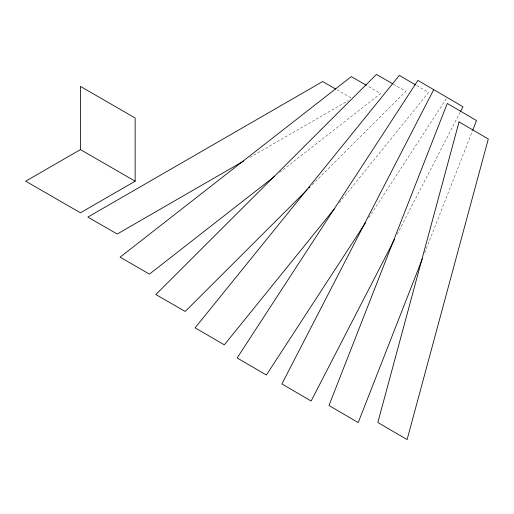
<?xml version="1.0" encoding="UTF-8"?>
<svg xmlns="http://www.w3.org/2000/svg" width="514" height="514" viewBox="0 0 514 514"><rect width="100%" height="100%" fill="white"/><g stroke="black" fill="none" stroke-linecap="round" stroke-linejoin="round"><path stroke-width="0.39" stroke-dasharray="2.57 1.93" d="M424.68 252.875L472.411 131.019M397.155 234.281L460.017 112.438M368.782 217.75L446.685 98.116M339.304 202.747L428.554 92.436L416.321 85.305M312.216 184.719L405.797 91.363L393.512 84.27M279.577 172.486L380.649 93.554L367.002 85.671M249.888 157.438L348.524 100.487M336.978 89.815L351.313 98.09"/><path stroke-width="0.77" d="M422.341 258.857L358.213 422.579L328.966 405.495L447.264 103.468L476.51 120.552L472.7 130.267M433.72 89.667L281.903 383.945L311.137 401.016L394.585 239.267M460.383 111.724L462.953 106.739L417.895 80.396L237.14 357.962L266.368 375.014L365.717 222.453M334.762 208.356L224.329 344.843L195.108 327.816L399.333 75.404L415.64 84.913M307.115 189.807L185.181 311.458L155.832 294.516L376.454 74.421L392.831 83.878M308.818 188.111L309.948 186.98M274.521 176.43L149.439 274.116L120.096 257.173L351.306 76.605L366.321 85.279M80.428 149.6L25.7 181.198L80.428 212.79L135.156 181.198L135.156 118.002L80.428 86.403L80.428 149.6L135.156 181.198M243.636 161.043L117.218 234.031L87.868 217.088L322.644 81.54L335.616 89.025M459.041 121.895L377.835 422.489L407.094 439.579L488.3 138.992L459.041 121.895"/></g></svg>
